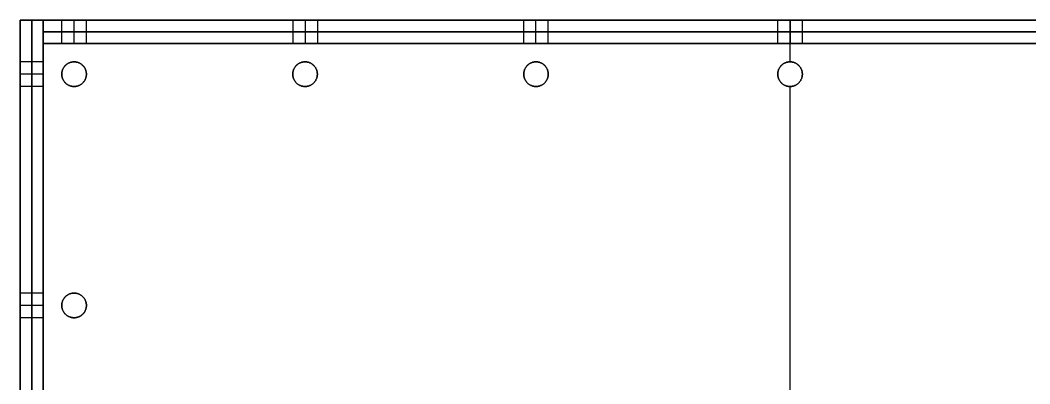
# Model space of a CAD drawing. Header units: millimetres. Extents: x -232 to 139, y -100 to 100.
# Drawn here: x -61 to 70.1, y 52.8 to 100 of the extents above; entities that cross this region are included whole.
import ezdxf

# ---------------------------------------------------------------- set-up
doc = ezdxf.new("R2010")
doc.units = ezdxf.units.MM
doc.header["$MEASUREMENT"] = 0
doc.layers.add('body', color=30, linetype='Continuous', true_color=0xff8000)

msp = doc.modelspace()

# ---------------------------------------------------------------- linework, layer by layer
at = {"layer": 'body'}
for p, q in [((-61, 20, -39), (-61, 100, -39)), ((-58, 100, -39), (136, 100, -39)), ((-58, 20, -39), (-58, 100, -39)), ((39, 100, -71), (39, 100, -68.6)), ((39, 100, -65.4), (39, 100, -12.6)), ((39, 100, -9.4), (39, 100, -7)), ((39, 94.6, -4), (39, 100, -4)), ((39, 94.6, -7), (39, 100, -7)), ((39, 94.6, -74), (39, 100, -74)), ((39, 94.6, -71), (39, 100, -71)), ((-58, 97, -39), (136, 97, -39)), ((39, 97, -71), (39, 97, -68.6)), ((39, 97, -65.4), (39, 97, -12.6)), ((39, 97, -9.4), (39, 97, -7)), ((39, -91.4, -4), (39, 91.4, -4)), ((39, -91.4, -7), (39, 91.4, -7)), ((39, -91.4, -74), (39, 91.4, -74)), ((39, -91.4, -71), (39, 91.4, -71))]:
    msp.add_line(p, q, dxfattribs=at)
for points in [[(-61, -100, -4), (-61, 0, -4), (-61, 100, -4)], [(-61, 100, -4), (-61, 100, -5.5), (-61, 100, -7)], [(-61, -100, -7), (-61, 0, -7), (-61, 100, -7)], [(-61, 100, -4), (39, 100, -4), (139, 100, -4)], [(-61, 100, -7), (39, 100, -7), (139, 100, -7)], [(-61, -100, -5.5), (-61, 0, -5.5), (-61, 100, -5.5)], [(-61, 100, -5.5), (39, 100, -5.5), (139, 100, -5.5)], [(139, 100, -74), (39, 100, -74), (-61, 100, -74)], [(-61, 100, -74), (-61, 100, -72.5), (-61, 100, -71)], [(139, 100, -71), (39, 100, -71), (-61, 100, -71)], [(-61, 100, -74), (-61, 0, -74), (-61, -100, -74)], [(-61, 100, -71), (-61, 0, -71), (-61, -100, -71)], [(139, 100, -72.5), (39, 100, -72.5), (-61, 100, -72.5)], [(-61, 100, -72.5), (-61, 0, -72.5), (-61, -100, -72.5)], [(-61, -100, -71), (-61, 0, -71), (-61, 100, -71)], [(-61, 100, -71), (-59.5, 100, -71), (-58, 100, -71)], [(-61, 100, -71), (-61, 100, -39), (-61, 100, -7)], [(-61, 100, -7), (-59.5, 100, -7), (-58, 100, -7)], [(-61, 100, -7), (-61, 0, -7), (-61, -100, -7)], [(-61, 100, -39), (-59.5, 100, -39), (-58, 100, -39)], [(-59.5, -100, -71), (-59.5, 0, -71), (-59.5, 100, -71)], [(-59.5, 100, -71), (-59.5, 100, -39), (-59.5, 100, -7)], [(-59.5, 100, -7), (-59.5, 0, -7), (-59.5, -100, -7)], [(-58, 100, -71), (39, 100, -71), (136, 100, -71)], [(-58, 100, -71), (-58, 98.5, -71), (-58, 97, -71)], [(136, 100, -7), (39, 100, -7), (-58, 100, -7)], [(-58, 100, -7), (-58, 98.5, -7), (-58, 97, -7)], [(-58, 100, -7), (-58, 100, -39), (-58, 100, -71)], [(-58, 100, -39), (-58, 98.5, -39), (-58, 97, -39)], [(-58, -100, -71), (-58, 0, -71), (-58, 100, -71)], [(-58, 100, -71), (-58, 100, -39), (-58, 100, -7)], [(-58, 100, -7), (-58, 0, -7), (-58, -100, -7)], [(-55.6, 97, -67), (-55.6, 98.5, -67), (-55.6, 100, -67)], [(-55.6, 97, -11), (-55.6, 98.5, -11), (-55.6, 100, -11)], [(-54, 97, -65.4), (-54, 98.5, -65.4), (-54, 100, -65.4)], [(-54, 97, -68.6), (-54, 98.5, -68.6), (-54, 100, -68.6)], [(-54, 97, -12.6), (-54, 98.5, -12.6), (-54, 100, -12.6)], [(-54, 97, -9.4), (-54, 98.5, -9.4), (-54, 100, -9.4)], [(-52.4, 97, -67), (-52.4, 98.5, -67), (-52.4, 100, -67)], [(-52.4, 97, -11), (-52.4, 98.5, -11), (-52.4, 100, -11)], [(-25.6, 100, -67), (-25.6, 98.5, -67), (-25.6, 97, -67)], [(-25.6, 100, -11), (-25.6, 98.5, -11), (-25.6, 97, -11)], [(-24, 100, -68.6), (-24, 98.5, -68.6), (-24, 97, -68.6)], [(-24, 100, -65.4), (-24, 98.5, -65.4), (-24, 97, -65.4)], [(-24, 100, -9.4), (-24, 98.5, -9.4), (-24, 97, -9.4)], [(-24, 100, -12.6), (-24, 98.5, -12.6), (-24, 97, -12.6)], [(-22.4, 100, -67), (-22.4, 98.5, -67), (-22.4, 97, -67)], [(-22.4, 100, -11), (-22.4, 98.5, -11), (-22.4, 97, -11)], [(4.4, 97, -67), (4.4, 98.5, -67), (4.4, 100, -67)], [(4.4, 97, -11), (4.4, 98.5, -11), (4.4, 100, -11)], [(6, 97, -65.4), (6, 98.5, -65.4), (6, 100, -65.4)], [(6, 97, -68.6), (6, 98.5, -68.6), (6, 100, -68.6)], [(6, 97, -12.6), (6, 98.5, -12.6), (6, 100, -12.6)], [(6, 97, -9.4), (6, 98.5, -9.4), (6, 100, -9.4)], [(7.6, 97, -67), (7.6, 98.5, -67), (7.6, 100, -67)], [(7.6, 97, -11), (7.6, 98.5, -11), (7.6, 100, -11)], [(37.4, 97, -67), (37.4, 98.5, -67), (37.4, 100, -67)], [(37.4, 97, -11), (37.4, 98.5, -11), (37.4, 100, -11)], [(39, 100, -71), (39, 98.5, -71), (39, 97, -71)], [(39, 100, -7), (39, 98.5, -7), (39, 97, -7)], [(39, 97, -68.6), (39, 98.5, -68.6), (39, 100, -68.6)], [(39, 97, -65.4), (39, 98.5, -65.4), (39, 100, -65.4)], [(39, 97, -9.4), (39, 98.5, -9.4), (39, 100, -9.4)], [(39, 97, -12.6), (39, 98.5, -12.6), (39, 100, -12.6)], [(39, 100, -4), (39, 100, -5.5), (39, 100, -7)], [(39, 100, -74), (39, 100, -72.5), (39, 100, -71)], [(40.6, 97, -67), (40.6, 98.5, -67), (40.6, 100, -67)], [(40.6, 97, -11), (40.6, 98.5, -11), (40.6, 100, -11)], [(-58, 98.5, -71), (39, 98.5, -71), (136, 98.5, -71)], [(136, 98.5, -7), (39, 98.5, -7), (-58, 98.5, -7)], [(-58, 98.5, -7), (-58, 98.5, -39), (-58, 98.5, -71)], [(-58, 97, -71), (39, 97, -71), (136, 97, -71)], [(136, 97, -7), (39, 97, -7), (-58, 97, -7)], [(-58, 97, -7), (-58, 97, -39), (-58, 97, -71)], [(-58, 94.6, -67), (-59.5, 94.6, -67), (-61, 94.6, -67)], [(-58, 94.6, -11), (-59.5, 94.6, -11), (-61, 94.6, -11)], [(-54, 94.6, -4), (-54, 94.6, -5.5), (-54, 94.6, -7)], [(-54, 94.6, -71), (-54, 94.6, -72.5), (-54, 94.6, -74)], [(-24, 94.6, -4), (-24, 94.6, -5.5), (-24, 94.6, -7)], [(-24, 94.6, -71), (-24, 94.6, -72.5), (-24, 94.6, -74)], [(6, 94.6, -4), (6, 94.6, -5.5), (6, 94.6, -7)], [(6, 94.6, -71), (6, 94.6, -72.5), (6, 94.6, -74)], [(39, 94.6, -4), (39, 94.6, -5.5), (39, 94.6, -7)], [(39, 94.6, -71), (39, 94.6, -72.5), (39, 94.6, -74)], [(-58, 93, -68.6), (-59.5, 93, -68.6), (-61, 93, -68.6)], [(-58, 93, -65.4), (-59.5, 93, -65.4), (-61, 93, -65.4)], [(-58, 93, -9.4), (-59.5, 93, -9.4), (-61, 93, -9.4)], [(-58, 93, -12.6), (-59.5, 93, -12.6), (-61, 93, -12.6)], [(-55.6, 93, -4), (-55.6, 93, -5.5), (-55.6, 93, -7)], [(-55.6, 93, -71), (-55.6, 93, -72.5), (-55.6, 93, -74)], [(-52.4, 93, -4), (-52.4, 93, -5.5), (-52.4, 93, -7)], [(-52.4, 93, -71), (-52.4, 93, -72.5), (-52.4, 93, -74)], [(-25.6, 93, -4), (-25.6, 93, -5.5), (-25.6, 93, -7)], [(-25.6, 93, -71), (-25.6, 93, -72.5), (-25.6, 93, -74)], [(-22.4, 93, -4), (-22.4, 93, -5.5), (-22.4, 93, -7)], [(-22.4, 93, -71), (-22.4, 93, -72.5), (-22.4, 93, -74)], [(4.4, 93, -4), (4.4, 93, -5.5), (4.4, 93, -7)], [(4.4, 93, -71), (4.4, 93, -72.5), (4.4, 93, -74)], [(7.6, 93, -4), (7.6, 93, -5.5), (7.6, 93, -7)], [(7.6, 93, -71), (7.6, 93, -72.5), (7.6, 93, -74)], [(37.4, 93, -4), (37.4, 93, -5.5), (37.4, 93, -7)], [(37.4, 93, -71), (37.4, 93, -72.5), (37.4, 93, -74)], [(40.6, 93, -4), (40.6, 93, -5.5), (40.6, 93, -7)], [(40.6, 93, -71), (40.6, 93, -72.5), (40.6, 93, -74)], [(-58, 91.4, -67), (-59.5, 91.4, -67), (-61, 91.4, -67)], [(-58, 91.4, -11), (-59.5, 91.4, -11), (-61, 91.4, -11)], [(-54, 91.4, -4), (-54, 91.4, -5.5), (-54, 91.4, -7)], [(-54, 91.4, -71), (-54, 91.4, -72.5), (-54, 91.4, -74)], [(-24, 91.4, -4), (-24, 91.4, -5.5), (-24, 91.4, -7)], [(-24, 91.4, -71), (-24, 91.4, -72.5), (-24, 91.4, -74)], [(6, 91.4, -4), (6, 91.4, -5.5), (6, 91.4, -7)], [(6, 91.4, -71), (6, 91.4, -72.5), (6, 91.4, -74)], [(39, 91.4, -4), (39, 91.4, -5.5), (39, 91.4, -7)], [(39, 91.4, -71), (39, 91.4, -72.5), (39, 91.4, -74)], [(-58, 64.6, -67), (-59.5, 64.6, -67), (-61, 64.6, -67)], [(-58, 64.6, -11), (-59.5, 64.6, -11), (-61, 64.6, -11)], [(-54, 64.6, -4), (-54, 64.6, -5.5), (-54, 64.6, -7)], [(-54, 64.6, -71), (-54, 64.6, -72.5), (-54, 64.6, -74)], [(-58, 63, -68.6), (-59.5, 63, -68.6), (-61, 63, -68.6)], [(-58, 63, -65.4), (-59.5, 63, -65.4), (-61, 63, -65.4)], [(-58, 63, -9.4), (-59.5, 63, -9.4), (-61, 63, -9.4)], [(-58, 63, -12.6), (-59.5, 63, -12.6), (-61, 63, -12.6)], [(-55.6, 63, -4), (-55.6, 63, -5.5), (-55.6, 63, -7)], [(-55.6, 63, -71), (-55.6, 63, -72.5), (-55.6, 63, -74)], [(-52.4, 63, -4), (-52.4, 63, -5.5), (-52.4, 63, -7)], [(-52.4, 63, -71), (-52.4, 63, -72.5), (-52.4, 63, -74)], [(-58, 61.4, -67), (-59.5, 61.4, -67), (-61, 61.4, -67)], [(-58, 61.4, -11), (-59.5, 61.4, -11), (-61, 61.4, -11)], [(-54, 61.4, -4), (-54, 61.4, -5.5), (-54, 61.4, -7)], [(-54, 61.4, -71), (-54, 61.4, -72.5), (-54, 61.4, -74)]]:
    msp.add_open_spline(points, degree=2, dxfattribs=at)
at = {"layer": 'body', "extrusion": (-8.88178e-15, 1, 0)}
for points, knots in [([(-55.6, 100, -67), (-55.6, 100, -65.4), (-54, 100, -65.4), (-52.4, 100, -65.4), (-52.4, 100, -67), (-52.4, 100, -68.6), (-54, 100, -68.6), (-55.6, 100, -68.6), (-55.6, 100, -67)], [-10.053096, -10.053096, -10.053096, -7.539822, -7.539822, -5.026548, -5.026548, -2.513274, -2.513274, 0, 0, 0]), ([(40.6, 97, -11), (40.6, 97, -9.4), (39, 97, -9.4), (37.4, 97, -9.4), (37.4, 97, -11), (37.4, 97, -12.6), (39, 97, -12.6), (40.6, 97, -12.6), (40.6, 97, -11)], [0, 0, 0, 2.513274, 2.513274, 5.026548, 5.026548, 7.539822, 7.539822, 10.053096, 10.053096, 10.053096])]:
    msp.add_rational_spline(points, [1, 0.707106781187, 1, 0.707106781187, 1, 0.707106781187, 1, 0.707106781187, 1], degree=2, knots=knots, dxfattribs=at)
at = {"layer": 'body', "extrusion": (8.88178e-15, -1, 0)}
for points, knots in [([(-55.6, 100, -11), (-55.6, 100, -12.6), (-54, 100, -12.6), (-52.4, 100, -12.6), (-52.4, 100, -11), (-52.4, 100, -9.4), (-54, 100, -9.4), (-55.6, 100, -9.4), (-55.6, 100, -11)], [-10.053096, -10.053096, -10.053096, -7.539822, -7.539822, -5.026548, -5.026548, -2.513274, -2.513274, 0, 0, 0]), ([(40.6, 97, -67), (40.6, 97, -68.6), (39, 97, -68.6), (37.4, 97, -68.6), (37.4, 97, -67), (37.4, 97, -65.4), (39, 97, -65.4), (40.6, 97, -65.4), (40.6, 97, -67)], [0, 0, 0, 2.513274, 2.513274, 5.026548, 5.026548, 7.539822, 7.539822, 10.053096, 10.053096, 10.053096])]:
    msp.add_rational_spline(points, [1, 0.707106781187, 1, 0.707106781187, 1, 0.707106781187, 1, 0.707106781187, 1], degree=2, knots=knots, dxfattribs=at)
at = {"layer": 'body', "extrusion": (-1.77636e-13, 1, 4.44091e-15)}
msp.add_rational_spline([(-25.6, 100, -67), (-25.6, 100, -65.4), (-24, 100, -65.4), (-22.4, 100, -65.4), (-22.4, 100, -67), (-22.4, 100, -68.6), (-24, 100, -68.6), (-25.6, 100, -68.6), (-25.6, 100, -67)], [0.999999860338, 0.707106851018, 1, 0.707106781187, 1, 0.707106781187, 1, 0.707106851018, 0.999999860338], degree=2, knots=[-10.053096, -10.053096, -10.053096, -7.539823, -7.539823, -5.026548, -5.026548, -2.513274, -2.513274, 0, 0, 0], dxfattribs=at)
at = {"layer": 'body', "extrusion": (1.77636e-13, -1, 4.44091e-15)}
msp.add_rational_spline([(-25.6, 100, -11), (-25.6, 100, -12.6), (-24, 100, -12.6), (-22.4, 100, -12.6), (-22.4, 100, -11), (-22.4, 100, -9.4), (-24, 100, -9.4), (-25.6, 100, -9.4), (-25.6, 100, -11)], [0.999999860338, 0.707106851018, 1, 0.707106781187, 1, 0.707106781187, 1, 0.707106851018, 0.999999860338], degree=2, knots=[-10.053096, -10.053096, -10.053096, -7.539823, -7.539823, -5.026548, -5.026548, -2.513274, -2.513274, 0, 0, 0], dxfattribs=at)
at = {"layer": 'body', "extrusion": (0, 1, 0)}
for points in [[(4.4, 100, -67), (4.4, 100, -65.4), (6, 100, -65.4), (7.6, 100, -65.4), (7.6, 100, -67), (7.6, 100, -68.6), (6, 100, -68.6), (4.4, 100, -68.6), (4.4, 100, -67)], [(4.4, 100, -11), (4.4, 100, -12.6), (6, 100, -12.6), (7.6, 100, -12.6), (7.6, 100, -11), (7.6, 100, -9.4), (6, 100, -9.4), (4.4, 100, -9.4), (4.4, 100, -11)], [(-55.6, 97, -67), (-55.6, 97, -65.4), (-54, 97, -65.4), (-52.4, 97, -65.4), (-52.4, 97, -67), (-52.4, 97, -68.6), (-54, 97, -68.6), (-55.6, 97, -68.6), (-55.6, 97, -67)], [(4.4, 97, -67), (4.4, 97, -65.4), (6, 97, -65.4), (7.6, 97, -65.4), (7.6, 97, -67), (7.6, 97, -68.6), (6, 97, -68.6), (4.4, 97, -68.6), (4.4, 97, -67)], [(4.4, 97, -11), (4.4, 97, -12.6), (6, 97, -12.6), (7.6, 97, -12.6), (7.6, 97, -11), (7.6, 97, -9.4), (6, 97, -9.4), (4.4, 97, -9.4), (4.4, 97, -11)]]:
    msp.add_rational_spline(points, [1, 0.707106781187, 1, 0.707106781187, 1, 0.707106781187, 1, 0.707106781187, 1], degree=2, knots=[-10.053096, -10.053096, -10.053096, -7.539822, -7.539822, -5.026548, -5.026548, -2.513274, -2.513274, 0, 0, 0], dxfattribs=at)
at = {"layer": 'body', "extrusion": (4.44089e-15, -1, 0)}
msp.add_rational_spline([(40.6, 100, -67), (40.6, 100, -68.6), (39, 100, -68.6), (37.4, 100, -68.6), (37.4, 100, -67), (37.4, 100, -65.4), (39, 100, -65.4), (40.6, 100, -65.4), (40.6, 100, -67)], [1, 0.707106781187, 1, 0.707106781187, 1, 0.707106781187, 1, 0.707106781187, 1], degree=2, knots=[0, 0, 0, 2.513274, 2.513274, 5.026548, 5.026548, 7.539822, 7.539822, 10.053096, 10.053096, 10.053096], dxfattribs=at)
at = {"layer": 'body', "extrusion": (-4.44089e-15, 1, 0)}
msp.add_rational_spline([(40.6, 100, -11), (40.6, 100, -9.4), (39, 100, -9.4), (37.4, 100, -9.4), (37.4, 100, -11), (37.4, 100, -12.6), (39, 100, -12.6), (40.6, 100, -12.6), (40.6, 100, -11)], [1, 0.707106781187, 1, 0.707106781187, 1, 0.707106781187, 1, 0.707106781187, 1], degree=2, knots=[0, 0, 0, 2.513274, 2.513274, 5.026548, 5.026548, 7.539822, 7.539822, 10.053096, 10.053096, 10.053096], dxfattribs=at)
at = {"layer": 'body', "extrusion": (0, -1, 0)}
msp.add_rational_spline([(-55.6, 97, -11), (-55.6, 97, -12.6), (-54, 97, -12.6), (-52.4, 97, -12.6), (-52.4, 97, -11), (-52.4, 97, -9.4), (-54, 97, -9.4), (-55.6, 97, -9.4), (-55.6, 97, -11)], [1, 0.707106781187, 1, 0.707106781187, 1, 0.707106781187, 1, 0.707106781187, 1], degree=2, knots=[-10.053096, -10.053096, -10.053096, -7.539822, -7.539822, -5.026548, -5.026548, -2.513274, -2.513274, 0, 0, 0], dxfattribs=at)
at = {"layer": 'body', "extrusion": (-1.86517e-13, 1, 4.44091e-15)}
msp.add_rational_spline([(-25.6, 97, -67), (-25.6, 97, -65.4), (-24, 97, -65.4), (-22.4, 97, -65.4), (-22.4, 97, -67), (-22.4, 97, -68.6), (-24, 97, -68.6), (-25.6, 97, -68.6), (-25.6, 97, -67)], [0.999999860338, 0.707106851018, 1, 0.707106781187, 1, 0.707106781187, 1, 0.707106851018, 0.999999860338], degree=2, knots=[-10.053096, -10.053096, -10.053096, -7.539823, -7.539823, -5.026548, -5.026548, -2.513274, -2.513274, 0, 0, 0], dxfattribs=at)
at = {"layer": 'body', "extrusion": (1.86517e-13, -1, 4.44091e-15)}
msp.add_rational_spline([(-25.6, 97, -11), (-25.6, 97, -12.6), (-24, 97, -12.6), (-22.4, 97, -12.6), (-22.4, 97, -11), (-22.4, 97, -9.4), (-24, 97, -9.4), (-25.6, 97, -9.4), (-25.6, 97, -11)], [0.999999860338, 0.707106851018, 1, 0.707106781187, 1, 0.707106781187, 1, 0.707106851018, 0.999999860338], degree=2, knots=[-10.053096, -10.053096, -10.053096, -7.539823, -7.539823, -5.026548, -5.026548, -2.513274, -2.513274, 0, 0, 0], dxfattribs=at)
at = {"layer": 'body', "extrusion": (1.82077e-13, -1, -2.22045e-15)}
msp.add_rational_spline([(-25.6, 97, -67), (-25.6, 97, -68.6), (-24, 97, -68.6), (-22.4, 97, -68.6), (-22.4, 97, -67), (-22.4, 97, -65.4), (-24, 97, -65.4), (-25.6, 97, -65.4), (-25.6, 97, -67)], [1, 0.707106781187, 1, 0.707106781187, 1, 0.707106781187, 1, 0.707106781187, 1], degree=2, knots=[0, 0, 0, 2.513274, 2.513274, 5.026548, 5.026548, 7.539822, 7.539822, 10.053096, 10.053096, 10.053096], dxfattribs=at)
at = {"layer": 'body', "extrusion": (1.82077e-13, -1, 2.22045e-15)}
msp.add_rational_spline([(-25.6, 97, -11), (-25.6, 97, -9.4), (-24, 97, -9.4), (-22.4, 97, -9.4), (-22.4, 97, -11), (-22.4, 97, -12.6), (-24, 97, -12.6), (-25.6, 97, -12.6), (-25.6, 97, -11)], [1, 0.707106781187, 1, 0.707106781187, 1, 0.707106781187, 1, 0.707106781187, 1], degree=2, knots=[0, 0, 0, 2.513274, 2.513274, 5.026548, 5.026548, 7.539822, 7.539822, 10.053096, 10.053096, 10.053096], dxfattribs=at)
at = {"layer": 'body', "extrusion": (1, 0, 0)}
for points in [[(-61, 94.6, -67), (-61, 94.6, -68.6), (-61, 93, -68.6), (-61, 91.4, -68.6), (-61, 91.4, -67), (-61, 91.4, -65.4), (-61, 93, -65.4), (-61, 94.6, -65.4), (-61, 94.6, -67)], [(-58, 94.6, -67), (-58, 94.6, -68.6), (-58, 93, -68.6), (-58, 91.4, -68.6), (-58, 91.4, -67), (-58, 91.4, -65.4), (-58, 93, -65.4), (-58, 94.6, -65.4), (-58, 94.6, -67)]]:
    msp.add_rational_spline(points, [0.999999860338, 0.707106851018, 1, 0.707106781187, 1, 0.707106781187, 1, 0.707106851018, 0.999999860338], degree=2, knots=[0, 0, 0, 2.513274, 2.513274, 5.026548, 5.026548, 7.539823, 7.539823, 10.053096, 10.053096, 10.053096], dxfattribs=at)
at = {"layer": 'body', "extrusion": (-1, 0, 0)}
for points, weights, knots in [([(-61, 94.6, -11), (-61, 94.6, -9.4), (-61, 93, -9.4), (-61, 91.4, -9.4), (-61, 91.4, -11), (-61, 91.4, -12.6), (-61, 93, -12.6), (-61, 94.6, -12.6), (-61, 94.6, -11)], [0.999999860338, 0.707106851018, 1, 0.707106781187, 1, 0.707106781187, 1, 0.707106851018, 0.999999860338], [0, 0, 0, 2.513274, 2.513274, 5.026548, 5.026548, 7.539823, 7.539823, 10.053096, 10.053096, 10.053096]), ([(-58, 94.6, -11), (-58, 94.6, -9.4), (-58, 93, -9.4), (-58, 91.4, -9.4), (-58, 91.4, -11), (-58, 91.4, -12.6), (-58, 93, -12.6), (-58, 94.6, -12.6), (-58, 94.6, -11)], [0.999999860338, 0.707106851018, 1, 0.707106781187, 1, 0.707106781187, 1, 0.707106851018, 0.999999860338], [0, 0, 0, 2.513274, 2.513274, 5.026548, 5.026548, 7.539823, 7.539823, 10.053096, 10.053096, 10.053096]), ([(-58, 64.6, -67), (-58, 64.6, -68.6), (-58, 63, -68.6), (-58, 61.4, -68.6), (-58, 61.4, -67), (-58, 61.4, -65.4), (-58, 63, -65.4), (-58, 64.6, -65.4), (-58, 64.6, -67)], [1, 0.707106781187, 1, 0.707106781187, 1, 0.707106781187, 1, 0.707106781187, 1], [0, 0, 0, 2.513274, 2.513274, 5.026548, 5.026548, 7.539822, 7.539822, 10.053096, 10.053096, 10.053096]), ([(-58, 64.6, -11), (-58, 64.6, -9.4), (-58, 63, -9.4), (-58, 61.4, -9.4), (-58, 61.4, -11), (-58, 61.4, -12.6), (-58, 63, -12.6), (-58, 64.6, -12.6), (-58, 64.6, -11)], [1, 0.707106781187, 1, 0.707106781187, 1, 0.707106781187, 1, 0.707106781187, 1], [0, 0, 0, 2.513274, 2.513274, 5.026548, 5.026548, 7.539822, 7.539822, 10.053096, 10.053096, 10.053096])]:
    msp.add_rational_spline(points, weights, degree=2, knots=knots, dxfattribs=at)
at = {"layer": 'body'}
for points, weights, knots in [([(-55.6, 93, -4), (-55.6, 91.4, -4), (-54, 91.4, -4), (-52.4, 91.4, -4), (-52.4, 93, -4), (-52.4, 94.6, -4), (-54, 94.6, -4)], [1, 0.707106781186, 1, 0.707106781187, 1, 0.707106781187, 1], [2.513274, 2.513274, 2.513274, 5.026548, 5.026548, 7.539822, 7.539822, 10.053096, 10.053096, 10.053096]), ([(-55.6, 93, -7), (-55.6, 91.4, -7), (-54, 91.4, -7), (-52.4, 91.4, -7), (-52.4, 93, -7), (-52.4, 94.6, -7), (-54, 94.6, -7)], [1, 0.707106781187, 1, 0.707106781187, 1, 0.707106781187, 1], [2.513274, 2.513274, 2.513274, 5.026548, 5.026548, 7.539822, 7.539822, 10.053096, 10.053096, 10.053096]), ([(-54, 94.6, -74), (-52.4, 94.6, -74), (-52.4, 93, -74), (-52.4, 91.4, -74), (-54, 91.4, -74), (-55.6, 91.4, -74), (-55.6, 93, -74)], [0.999999860338, 0.707106851018, 1, 0.707106781187, 1, 0.707106781187, 1], [-10.053096, -10.053096, -10.053096, -7.539823, -7.539823, -5.026548, -5.026548, -2.513274, -2.513274, -2.513274]), ([(-54, 94.6, -71), (-52.4, 94.6, -71), (-52.4, 93, -71), (-52.4, 91.4, -71), (-54, 91.4, -71), (-55.6, 91.4, -71), (-55.6, 93, -71)], [1, 0.707106781187, 1, 0.707106781187, 1, 0.707106781187, 1], [-10.053096, -10.053096, -10.053096, -7.539822, -7.539822, -5.026548, -5.026548, -2.513274, -2.513274, -2.513274]), ([(-25.6, 93, -4), (-25.6, 91.4, -4), (-24, 91.4, -4), (-22.4, 91.4, -4), (-22.4, 93, -4), (-22.4, 94.6, -4), (-24, 94.6, -4), (-25.6, 94.6, -4), (-25.6, 93, -4)], [1, 0.707106781187, 1, 0.707106781187, 1, 0.707106781187, 1, 0.707106781187, 1], [-10.053096, -10.053096, -10.053096, -7.539822, -7.539822, -5.026548, -5.026548, -2.513274, -2.513274, 0, 0, 0]), ([(-25.6, 93, -7), (-25.6, 91.4, -7), (-24, 91.4, -7), (-22.4, 91.4, -7), (-22.4, 93, -7), (-22.4, 94.6, -7), (-24, 94.6, -7), (-25.6, 94.6, -7), (-25.6, 93, -7)], [1, 0.707106781187, 1, 0.707106781187, 1, 0.707106781187, 1, 0.707106781187, 1], [-10.053096, -10.053096, -10.053096, -7.539822, -7.539822, -5.026548, -5.026548, -2.513274, -2.513274, 0, 0, 0]), ([(-25.6, 93, -74), (-25.6, 94.6, -74), (-24, 94.6, -74), (-22.4, 94.6, -74), (-22.4, 93, -74), (-22.4, 91.4, -74), (-24, 91.4, -74), (-25.6, 91.4, -74), (-25.6, 93, -74)], [0.999999860338, 0.707106851018, 1, 0.707106781187, 1, 0.707106781187, 1, 0.707106851018, 0.999999860338], [0, 0, 0, 2.513274, 2.513274, 5.026548, 5.026548, 7.539823, 7.539823, 10.053096, 10.053096, 10.053096]), ([(-25.6, 93, -71), (-25.6, 94.6, -71), (-24, 94.6, -71), (-22.4, 94.6, -71), (-22.4, 93, -71), (-22.4, 91.4, -71), (-24, 91.4, -71), (-25.6, 91.4, -71), (-25.6, 93, -71)], [1, 0.707106781187, 1, 0.707106781187, 1, 0.707106781187, 1, 0.707106781187, 1], [0, 0, 0, 2.513274, 2.513274, 5.026548, 5.026548, 7.539822, 7.539822, 10.053096, 10.053096, 10.053096]), ([(4.4, 93, -4), (4.4, 91.4, -4), (6, 91.4, -4), (7.6, 91.4, -4), (7.6, 93, -4), (7.6, 94.6, -4), (6, 94.6, -4), (4.4, 94.6, -4), (4.4, 93, -4)], [0.999999860338, 0.707106851018, 1, 0.707106781187, 1, 0.707106781187, 1, 0.707106781187, 1], [-10.053096, -10.053096, -10.053096, -7.539823, -7.539823, -5.026549, -5.026549, -2.513274, -2.513274, 0, 0, 0]), ([(4.4, 93, -7), (4.4, 91.4, -7), (6, 91.4, -7), (7.6, 91.4, -7), (7.6, 93, -7), (7.6, 94.6, -7), (6, 94.6, -7), (4.4, 94.6, -7), (4.4, 93, -7)], [0.999999860338, 0.707106851018, 1, 0.707106781187, 1, 0.707106781187, 1, 0.707106781187, 1], [-10.053096, -10.053096, -10.053096, -7.539823, -7.539823, -5.026549, -5.026549, -2.513274, -2.513274, 0, 0, 0]), ([(4.4, 93, -74), (4.4, 94.6, -74), (6, 94.6, -74), (7.6, 94.6, -74), (7.6, 93, -74), (7.6, 91.4, -74), (6, 91.4, -74), (4.4, 91.4, -74), (4.4, 93, -74)], [0.999999860338, 0.707106851018, 1, 0.707106781187, 1, 0.707106781187, 1, 0.707106851018, 0.999999860338], [0, 0, 0, 2.513274, 2.513274, 5.026548, 5.026548, 7.539823, 7.539823, 10.053096, 10.053096, 10.053096]), ([(4.4, 93, -71), (4.4, 94.6, -71), (6, 94.6, -71), (7.6, 94.6, -71), (7.6, 93, -71), (7.6, 91.4, -71), (6, 91.4, -71), (4.4, 91.4, -71), (4.4, 93, -71)], [1, 0.707106781187, 1, 0.707106781187, 1, 0.707106781187, 1, 0.707106781187, 1], [0, 0, 0, 2.513274, 2.513274, 5.026548, 5.026548, 7.539822, 7.539822, 10.053096, 10.053096, 10.053096]), ([(39, 94.6, -4), (37.4, 94.6, -4), (37.4, 93, -4), (37.4, 91.4, -4), (39, 91.4, -4), (40.6, 91.4, -4), (40.6, 93, -4), (40.6, 94.6, -4), (39, 94.6, -4)], [1, 0.707106781187, 1, 0.707106781187, 1, 0.707106781187, 1, 0.707106781187, 1], [0, 0, 0, 2.513274, 2.513274, 5.026548, 5.026548, 7.539822, 7.539822, 10.053096, 10.053096, 10.053096]), ([(39, 94.6, -7), (37.4, 94.6, -7), (37.4, 93, -7), (37.4, 91.4, -7), (39, 91.4, -7), (40.6, 91.4, -7), (40.6, 93, -7), (40.6, 94.6, -7), (39, 94.6, -7)], [1, 0.707106781187, 1, 0.707106781187, 1, 0.707106781187, 1, 0.707106781187, 1], [0, 0, 0, 2.513274, 2.513274, 5.026548, 5.026548, 7.539822, 7.539822, 10.053096, 10.053096, 10.053096]), ([(39, 94.6, -74), (40.6, 94.6, -74), (40.6, 93, -74), (40.6, 91.4, -74), (39, 91.4, -74), (37.4, 91.4, -74), (37.4, 93, -74), (37.4, 94.6, -74), (39, 94.6, -74)], [0.999999860338, 0.707106851018, 1, 0.707106781187, 1, 0.707106781187, 1, 0.707106851018, 0.999999860338], [-10.053096, -10.053096, -10.053096, -7.539823, -7.539823, -5.026548, -5.026548, -2.513274, -2.513274, 0, 0, 0]), ([(39, 94.6, -71), (40.6, 94.6, -71), (40.6, 93, -71), (40.6, 91.4, -71), (39, 91.4, -71), (37.4, 91.4, -71), (37.4, 93, -71), (37.4, 94.6, -71), (39, 94.6, -71)], [1, 0.707106781187, 1, 0.707106781187, 1, 0.707106781187, 1, 0.707106781187, 1], [-10.053096, -10.053096, -10.053096, -7.539822, -7.539822, -5.026548, -5.026548, -2.513274, -2.513274, 0, 0, 0]), ([(-54, 64.6, -4), (-55.6, 64.6, -4), (-55.6, 63, -4), (-55.6, 61.4, -4), (-54, 61.4, -4), (-52.4, 61.4, -4), (-52.4, 63, -4), (-52.4, 64.6, -4), (-54, 64.6, -4)], [1, 0.707106781187, 1, 0.707106781187, 1, 0.707106781187, 1, 0.707106781187, 1], [0, 0, 0, 2.513274, 2.513274, 5.026548, 5.026548, 7.539822, 7.539822, 10.053096, 10.053096, 10.053096]), ([(-54, 64.6, -7), (-55.6, 64.6, -7), (-55.6, 63, -7), (-55.6, 61.4, -7), (-54, 61.4, -7), (-52.4, 61.4, -7), (-52.4, 63, -7), (-52.4, 64.6, -7), (-54, 64.6, -7)], [1, 0.707106781187, 1, 0.707106781187, 1, 0.707106781187, 1, 0.707106781187, 1], [0, 0, 0, 2.513274, 2.513274, 5.026548, 5.026548, 7.539822, 7.539822, 10.053096, 10.053096, 10.053096]), ([(-54, 64.6, -74), (-52.4, 64.6, -74), (-52.4, 63, -74), (-52.4, 61.4, -74), (-54, 61.4, -74), (-55.6, 61.4, -74), (-55.6, 63, -74), (-55.6, 64.6, -74), (-54, 64.6, -74)], [0.999999860338, 0.707106851018, 1, 0.707106781187, 1, 0.707106781187, 1, 0.707106851018, 0.999999860338], [-10.053096, -10.053096, -10.053096, -7.539823, -7.539823, -5.026548, -5.026548, -2.513274, -2.513274, 0, 0, 0]), ([(-54, 64.6, -71), (-52.4, 64.6, -71), (-52.4, 63, -71), (-52.4, 61.4, -71), (-54, 61.4, -71), (-55.6, 61.4, -71), (-55.6, 63, -71), (-55.6, 64.6, -71), (-54, 64.6, -71)], [1, 0.707106781187, 1, 0.707106781187, 1, 0.707106781187, 1, 0.707106781187, 1], [-10.053096, -10.053096, -10.053096, -7.539822, -7.539822, -5.026548, -5.026548, -2.513274, -2.513274, 0, 0, 0])]:
    msp.add_rational_spline(points, weights, degree=2, knots=knots, dxfattribs=at)
for points, weights in [([(-54, 94.6, -4), (-55.6, 94.6, -4), (-55.6, 93, -4)], [1, 0.707106850319, 0.999999861734]), ([(-54, 94.6, -7), (-55.6, 94.6, -7), (-55.6, 93, -7)], [1, 0.707106851018, 0.999999860338]), ([(-55.6, 93, -74), (-55.6, 94.6, -74), (-54, 94.6, -74)], [0.999999861734, 0.707106850319, 1]), ([(-55.6, 93, -71), (-55.6, 94.6, -71), (-54, 94.6, -71)], [0.999999860338, 0.707106851018, 1])]:
    msp.add_rational_spline(points, weights, degree=2, dxfattribs=at)
at = {"layer": 'body', "extrusion": (-1, 0, -2.22045e-15)}
msp.add_rational_spline([(-61, 64.6, -67), (-61, 64.6, -68.6), (-61, 63, -68.6), (-61, 61.4, -68.6), (-61, 61.4, -67), (-61, 61.4, -65.4), (-61, 63, -65.4), (-61, 64.6, -65.4), (-61, 64.6, -67)], [1, 0.707106781187, 1, 0.707106781187, 1, 0.707106781187, 1, 0.707106781187, 1], degree=2, knots=[0, 0, 0, 2.513274, 2.513274, 5.026548, 5.026548, 7.539822, 7.539822, 10.053096, 10.053096, 10.053096], dxfattribs=at)
at = {"layer": 'body', "extrusion": (-1, 0, 2.22045e-15)}
msp.add_rational_spline([(-61, 64.6, -11), (-61, 64.6, -9.4), (-61, 63, -9.4), (-61, 61.4, -9.4), (-61, 61.4, -11), (-61, 61.4, -12.6), (-61, 63, -12.6), (-61, 64.6, -12.6), (-61, 64.6, -11)], [1, 0.707106781187, 1, 0.707106781187, 1, 0.707106781187, 1, 0.707106781187, 1], degree=2, knots=[0, 0, 0, 2.513274, 2.513274, 5.026548, 5.026548, 7.539822, 7.539822, 10.053096, 10.053096, 10.053096], dxfattribs=at)

doc.saveas('drawing.dxf')
